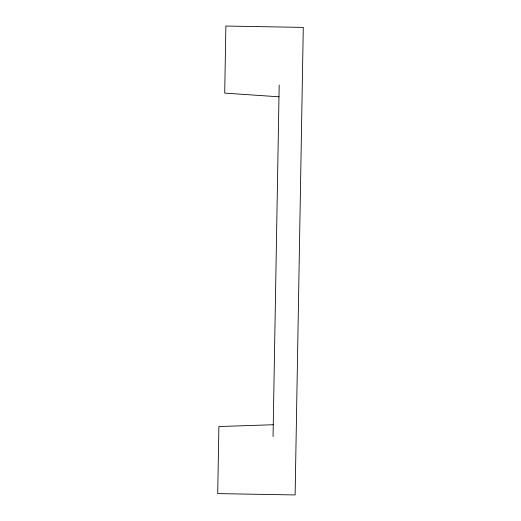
<?xml version="1.0" encoding="UTF-8"?>
<svg xmlns="http://www.w3.org/2000/svg" width="521" height="521" viewBox="0 0 521 521"><rect width="100%" height="100%" fill="white"/><g stroke="black" fill="none" stroke-linecap="round" stroke-linejoin="round"><path stroke-width="0.78" d="M273.05 436.552L279.184 84.995M273.258 424.732L218.885 426.543L217.713 493.602L295.127 494.95L303.287 27.398L225.873 26.05L224.707 93.103L278.982 96.808"/></g></svg>
